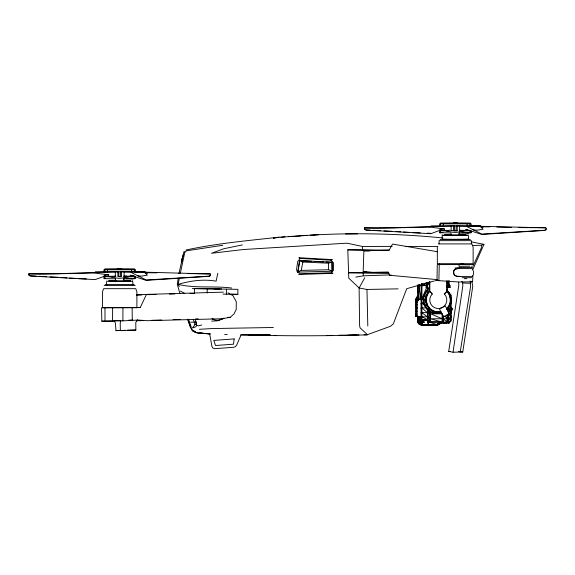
<?xml version="1.0" encoding="UTF-8"?>
<svg xmlns="http://www.w3.org/2000/svg" width="575" height="575" viewBox="0 0 575 575"><rect width="100%" height="100%" fill="white"/><g stroke="black" fill="none" stroke-linecap="round" stroke-linejoin="round"><path stroke-width="0.86" d="M136.9 307.675L136.9 291.877L135.757 288.679L103.608 288.679L102.465 291.877L102.465 307.675L136.9 307.675L136.325 307.675M194.436 292.725L194.436 288.557L237.885 289.347L237.885 294.35L223.071 294.12M226.406 294.192L226.406 289.189M279.96 237.231L300.121 235.894M281.513 237.18L284.934 236.814M288.549 236.577L289.16 236.533M292.122 236.469C341.873 232.35 392.862 233.033 442.772 237.949M292.732 236.268L290.641 236.426M299.518 235.807L303.665 235.549M303.054 235.714L306.899 235.333M310.177 235.211L314.489 234.974M427.225 295.636L424.364 294.45L423.315 299.855L426.406 299.733L424.364 294.45L429.626 286.314M427.225 303.837L424.364 305.145L427.362 309.623L431.847 312.62L437.129 313.67L441.535 312.793M427.376 282.871L427.362 290.095L424.364 294.45L423.315 299.855M429.374 282.037L429.374 290.95A12.636 12.628 0 0 0 441.586 312.081M437.338 247.236L437.338 263.688L473.124 263.688L473.124 247.236L471.938 243.908L438.524 243.908M446.797 280.873L446.797 291.503L444.346 294.005A8.539 8.532 0 0 1 444.346 306.037A8.539 8.532 0 0 1 432.271 306.037A8.539 8.532 0 0 1 432.271 293.962L429.827 291.475L429.827 281.757M447.242 281.168L447.242 290.95A12.636 12.628 0 0 1 447.242 308.811L447.573 310.514M446.897 309.501C452.216 304.319 452.087 295.191 446.897 289.973M471.371 243.908L471.371 240.652L439.092 240.652L439.092 243.908M415.668 316.401L415.718 299.331L417.63 295.873L415.718 299.978L417.63 296.786L415.711 301.825L417.134 304.599L415.689 307.862L417.127 307.869L415.682 311.132L417.112 311.132L415.675 313.9L417.098 315.754L415.668 316.401L417.098 316.408L417.141 301.731M417.666 285.408L417.622 299.388L417.141 301.832L415.703 304.599L417.127 307.869M418.959 284.683L418.916 299.388L417.141 301.832L415.711 301.825L417.622 299.388L425.91 298.957M417.594 317.127L418.787 316.854L418.65 320.095L420.253 321.447L419.887 320.095L420.656 316.854L417.644 316.882L417.594 320.275L417.644 316.882L420.656 316.854L420.253 321.447L421.719 322.431L423.344 322.482L424.113 322.388L424.134 321.411L421.439 321.26L420.541 320.095L417.615 320.088L418.039 322.683C420.002 326.456 425.062 325.076 428.461 325.328M427.505 323.301L427.491 308.739L427.448 320.534L421.842 320.519L421.949 283.446M223.38 292.143L146.474 294.4L140.192 307.596L101.523 307.798L101.833 321.188L122.892 320.857L122.942 307.798M332.156 271.242L332.206 262.373L331.782 262.186L299.877 260.576L299.402 260.691L297.843 272.104L332.156 271.242L331.782 262.186L328.505 263.192L302.853 262.027L299.877 260.576L297.843 272.104M112.542 321.03L112.642 307.798M472.887 276.029L472.578 281.786L459.094 282.009L438.883 280.658L439.25 264.593M473.635 271.228L473.29 275.13M437.453 279.651L389.663 275.274L388.183 271.997L372.909 272.356L363.184 271.429L363.882 250.815L389.124 250.168L392.567 244.08L437.51 251.721M427.239 294.824L427.362 289.973L429.604 288.47M199.949 333.514L195.407 332.185L192.704 330.661L190.541 326.83L188.111 319.793M133.946 275.713L133.932 276.252L123.956 276.144L124.279 271.831M419.887 320.095L420.016 316.854L418.708 316.998M420.016 316.854L418.65 320.095L418.952 322.252L419.865 323.488L422.23 324.451L427.606 325.328L427.843 324.429L428.368 325.069L436.892 325.076L439.925 323.057L436.799 324.501L428.461 321.871L428.267 325.328L437.367 325.27L439.911 323.869L439.918 321.856L428.461 321.871L428.504 324.458L436.892 325.076L439.925 323.524L437.367 325.27L428.267 325.328L427.843 324.429L421.791 324.408L421.784 322.539L423.344 322.482M421.784 322.539L422.258 325.335L419.362 324.307L420.878 322.065L420.936 321.022L418.068 322.69L419.477 324.429L418.068 322.69L417.615 320.088L417.644 316.882L418.399 317.091M389.217 250.111L347.796 249.823L348.788 278.178L359.109 287.989L366.958 289.455L367.813 326.032M424.997 305.742L421.892 303.047L421.116 299.395L421.813 283.446M473.017 269.136L483.956 244.346L481.555 245.245L481.282 248.026L473.017 266.117M429.288 281.728L427.455 284.625L427.326 285.746L427.362 290.095L429 291.604M417.967 284.575L417.658 287.148L418.916 299.388L416.99 300.854M178.243 278.092L177.33 284.302L179.846 293.336M458.598 282.174L458.836 284.869L448.716 351.426L453.035 352.216L462.868 285.653L462.623 282.957L461.89 281.376M453.035 352.216L462.753 352.001L472.772 286.235L471.823 281.34M450.448 307.057L451.001 303.586L450.577 301.35M450.592 310.558L451.001 307.948L450.441 304.441M460.259 351.85L470.652 285.991L470.177 281.031M134.342 278.623L123.56 278.789L123.496 281.8M470.005 232.717L459.159 232.94L459.159 235.153L459.159 232.94M210.464 274.879L210.587 274.182L209.731 273.865L188.126 273.592M546.128 228.965L546.25 228.088L545.395 227.779L481.174 226.327M450.584 302.091L450.994 299.884L450.527 298.217M450.455 315.258L451.008 312.311L450.448 308.804M419.276 284.754L418.959 286.422L421.116 299.395M297.951 271.774L301.235 270.415L302.853 262.027M179.328 278.307L178.135 284.395L179.256 286.544M423.193 284.064L422.862 285.739L422.855 284.064M449.894 305.145L450.944 299.733A12.636 12.628 0 0 1 447.242 308.667M182.519 257.859L182.261 259.066M546.128 228.785L545.962 229.763L544.712 230.424L481.771 234.442L465.973 229.339L465.973 230.395L459.619 230.237L459.619 225.975L466.009 226.133L481.864 234.083L544.712 230.244L545.962 229.583M181.973 260.072L181.779 261.093L181.973 260.604M178.897 273.657L183.971 251.57L184.855 252.138L180.363 273.089M182.189 259.052L183.058 254.969M181.592 261.575L181.678 261.151M181.348 262.717L182.67 256.565M217.824 273.29L216.085 281.168C203.485 278.94 190.296 280.772 178.135 284.395C195.637 288.557 213.965 285.746 231.732 288.039M181.822 261.107L182.785 256.587M418.65 320.095L418.068 322.69L417.615 320.088L418.787 316.854M450.534 299.043L450.994 297.412L450.297 297.39M450.548 317.644L451.016 316.013L450.455 313.037M427.699 325.328L422.23 325.277L419.865 323.488L421.719 322.431L424.113 322.388L422.021 321.396L421.719 322.431L422.23 324.451M195.349 320.167L196.528 325.141L196.032 326.679L192.639 327.973M417.141 301.832L417.738 300.15M104.061 275.375L108.675 274.807L108.682 276.352L115.467 276.187L115.23 271.831M439.724 229.461L444.338 228.893L444.353 230.446L451.131 230.28L451.123 225.968L393.07 227.793L364.413 227.822L364.78 229.533L366.038 230.093L430.84 233.702L440.055 230.259M450.362 309.609L451.001 307.948L449.6 304.218M450.369 314.611L451.008 312.944L448.759 307.877L448.126 307.877L448.133 312.088M426.887 286.824L421.899 298.95L423.301 299.978M432.731 310.356C432.069 316.983 425.327 306.425 424.364 305.023L428.806 306.993M241.248 334.557L236.656 345.137L235.434 346.639L233.615 347.293L214.842 348.658L212.93 348.083L211.902 346.373L209.674 333.816M450.362 304.362L451.001 302.953L450.433 301.458M450.376 318.586L451.016 317.184L448.766 313.77M425.486 282.864L423.861 285.739L423.861 284.064M446.94 282.835L448.162 280.679L448.169 285.703L449.161 280.672L449.168 285.703L448.838 284.028M446.689 285.703L450.038 285.696L448.974 287.55L448.967 285.703L446.689 287.09M438.991 264.593L439.659 263.429M364.737 277.768L359.109 287.989L359.612 325.615L360.065 327.858L367.447 334.657L390.475 326.277L393.314 323.912L406.726 288.679L433.988 281.053M472.779 275.454L471.744 276.683L456.643 276.302L454.595 275.252L453.668 272.665L453.869 270.573L455.378 269.007L459.633 268.424L472.485 268.676L473.074 270.753M137.518 319.743L135.786 322.424L135.851 330.05L115.999 330.632L115.41 323.215L114.231 320.642L120.779 320.534L120.218 323.164L120.347 330.589M424.364 294.572L427.362 289.973M446.897 309.623L449.894 305.023M448.133 314.604L448.141 323.279L448.773 323.279L449.672 321.971M449.348 313.993L445.381 305.957L439.429 308.897L443.397 316.933L449.348 313.993L452.762 309.062L452.374 308.286L448.529 312.34M422.23 325.277L419.362 324.307L418.952 322.252L420.878 322.065L421.439 321.26M192.855 327.542L194.99 324.523L196.262 323.955M415.718 299.331L417.155 297.419M300.243 258.419L298.849 257.701L332.357 259.627L330.877 260.18L300.243 258.419L297.757 261.409L296.563 269.244L297.103 271.58L300.042 273.757L331.43 272.73L332.961 273.348L298.641 274.476M427.778 284.481L426.715 285.739L426.707 282.382M331.43 272.73L333.407 270.408L333.572 265.736L333.371 262.646L330.877 260.18M192.654 330.503L195.651 331.61M444.346 294.005L446.797 291.475A12.003 11.996 0 0 1 446.797 308.38M451.016 321.008L448.141 322.108L448.773 323.279L451.016 321.008L450.994 294.889L448.744 292.474L448.112 292.474M429 307.862L427.362 309.623L424.364 305.023M438.89 311.873C436.137 316.3 430.323 311.312 427.362 309.501L430.596 309.58M122.892 320.857L138.151 320.059L147.272 320.699L222.216 318.744L230.216 317.314L234.09 313.828L236.21 309.465L236.275 301.753L233.026 295.758L227.973 292.79M439.925 323.524L436.914 325.27L428.368 325.069L428.504 324.458L436.799 324.501L439.918 321.856M105.117 276.553L103.931 276.647L103.938 278.631L115.474 278.789L115.482 281.75M184.855 252.138L186.616 250.801L222.784 245.273M223.883 318.176L222.618 319.125L218.838 320.196A14.785 13.354 -89 0 1 212.592 319.197M451.016 317.184L448.141 318.766L448.773 322.108L451.016 320.009L448.766 318.766L448.241 314.604M223.28 318.241L217.709 320.807L211.6 321.123M420.878 322.065L422.021 321.396M126.026 278.825L133.386 278.702L131.445 278.782M461.689 232.918L469.049 232.796L467.116 232.875M123.956 271.882L130.345 272.04L146.201 279.989L209.048 276.151L210.299 275.497M130.309 276.302L130.309 275.245L146.107 280.348L209.048 276.338L210.299 275.677L210.587 274.002L135.808 271.91M427.455 284.625L429.676 283.64M427.728 285.732L426.104 285.739L426.104 287.586L427.62 286.968M434.865 311.334L431.847 312.498L437.129 313.548L441.535 312.771M449.513 313.497L451.008 312.944M443.282 315.826L443.289 323.287L444.784 322.812M201.724 324.99L198.54 325.874L196.528 325.141M105.182 275.957L95.177 279.608L30.374 276L29.117 275.439L28.75 273.729L57.407 273.707L115.46 271.874M434.844 280.83L437.417 280.154M185.897 250.039C214.446 243.85 243.642 241.054 272.651 237.877L279.96 237.08M93.344 272.823L95.522 272.349M429.007 226.917L431.185 226.442M134.327 276.74L134.327 278.717L135.513 278.631L135.506 276.647L128.635 276.827L123.496 277.818A9.006 4.708 -1.2 0 1 115.41 277.818L110.364 276.827L103.931 276.647M469.991 230.834L469.991 232.81L471.177 232.717L471.177 230.74L464.298 230.92L459.159 231.912A9.006 4.708 -1.2 0 1 451.073 231.905L446.035 230.913L439.602 230.74L439.602 232.717L451.073 232.94L451.08 235.153M242.37 244.9L223.819 248.738L211.492 253.266L243.584 249.507L345.381 243.268L347.451 243.261L362.408 246.459L392.157 246.373M441.535 312.671L437.129 313.548L437.129 312.002M131.445 269.912L131.445 272.025L135.506 271.874L135.506 269.761L103.931 269.761L103.931 271.874L144.799 271.824L147.516 273.01L145.748 272.873M467.108 224.006L467.116 226.119L471.169 225.968L471.169 223.855L439.595 223.855L439.595 225.968L480.463 225.91L483.18 227.103L481.412 226.967M199.446 329.288L212.067 328.555L273.391 327.491M355.817 277.128L363.342 275.82L389.735 274.922M423.545 285.186L421.152 285.186L421.051 319.88L421.842 320.519L425.047 319.98M123.956 276.144L126.457 276.014M454.962 268.094L459.569 267.447L472.434 267.583L471.744 266.34M457.779 268.626L455.997 268.87L454.243 269.941L453.589 271.644L453.646 274.023L454.803 275.49L457.333 276.374L460.093 276.438M481.325 226.809L489.9 226.838M145.655 272.723L156.838 272.823M389.663 275.274L391.352 275.102M471.579 277.718L462.099 277.703M439.602 232.717L442.944 232.58M318.78 234.679L313.857 235.175M146.474 294.4L136.433 294.997L141.788 294.853M427.843 324.429L428.274 324.408M128.707 320.16L132.236 319.995M453.531 225.465L453.531 230.74L457.204 230.74L457.197 225.465M453.531 230.74L457.204 230.74M117.868 271.371L117.868 276.647L120.448 276.69L121.533 276.647L121.533 271.371M472.636 245.511L481.555 245.245M114.49 321.037L105.908 321.137M136.433 320.778L143.592 320.555M151.642 320.297L161.482 319.988M173.111 319.628L180.27 319.398M195.478 318.924L198.167 318.838M115.999 330.632L124.933 330.345M127.614 330.258L135.851 330.05M469.825 266.203L459.102 266.362L458.958 264.593M367.418 334.837C327.829 335.944 288.197 336.195 248.608 334.923M148.034 294.68L156.069 294.465M169.46 294.098L174.814 293.954M189.987 293.545L194.451 293.423M359.001 334.938L338.488 335.326M301.235 270.415L328.613 269.732L332.178 270.998M398.152 288.851L366.958 289.455M101.833 321.188L104.197 321.13M348.162 335.203L356.493 334.995M450.225 234.564L444.439 234.823L466.289 234.823L459.389 234.542M357.42 233.86L345.611 233.953M469.049 232.796L465.412 232.717M133.386 278.702L129.749 278.623M364.025 334.837L367.375 334.765M464.312 278.688L466.821 278.645M326.643 335.592L332.717 335.477M338.488 335.369L342.276 335.297M465.973 230.395L469.595 230.338M227.873 317.342L230.216 317.314M431.027 225.889L439.99 225.81M95.364 271.795L104.327 271.716M116.006 280.456L108.776 280.729L130.626 280.729L123.726 280.449M364.413 228.002L376.467 228.261L429.532 227.075L444.338 228.893M28.958 274.778L28.75 273.916L40.803 274.167L93.869 272.981L108.675 274.807M426.104 287.586L427.62 287.586M446.696 287.55L450.038 287.55L450.038 285.696M420.016 316.976L420.605 316.976M190.634 322.187L195.924 322.18M453.891 223.107L440.249 223.244L470.515 223.244L457.218 223.107M450.793 225.81L454.272 225.81M456.888 225.81L459.497 225.81M451.562 230.561L454.279 230.568M446.035 230.913L448.608 230.913M459.209 230.913L464.298 230.92M440.162 239.531L470.307 239.531M473.038 264.593L437.273 264.593L437 280.413L438.883 280.658M118.227 269.014L104.585 269.158L134.852 269.158L120.721 269.014M115.129 271.716L117.738 271.716M121.217 271.716L124.703 271.716M114.224 276.474L115.898 276.474M110.364 276.827L112.944 276.827M123.546 276.827L128.635 276.827M105.182 284.474L134.183 284.474M104.154 285.545L135.211 285.545M425.04 299.855L426.772 299.855M439.494 323.287L442.153 323.287L442.146 313.777L430.603 313.792L442.146 318.773L430.61 318.787L442.153 322.115L430.61 322.122M429.166 321.662L430.61 321.662L429.166 320.613L430.61 320.613L429.166 317.63L430.61 317.63L429.158 313.167L430.603 313.167L429.985 310.91M442.153 321.648L443.282 321.648L442.153 320.598L443.282 320.598L442.146 317.616L443.282 317.616L442.52 314.64M447.027 321.641L448.141 321.641L447.027 320.598L448.141 320.598L447.027 317.608L448.133 317.608L447.393 314.633M429.158 310.421L429.173 322.129L427.505 322.129L428.612 322.906M443.289 323.287L447.034 323.279L447.019 314.539M240.609 334.952L270.358 335.11L258.153 334.938M448.716 351.426L450.196 351.426M388.765 272.881L348.364 272.751L388.894 273.125M426.751 285.207L421.152 285.186L417.658 287.148L421.152 285.186L425.953 285.207M424.293 303.054L421.101 303.291L421.878 307.884L427.477 312.735L421.073 312.469L421.849 316.818L427.455 319.571L421.842 319.556L421.058 318.967L421.842 320.519M415.703 304.599L417.134 304.599M426.686 307.898L421.087 307.877L421.863 312.721L427.462 316.832L421.849 316.818L421.065 316.365L421.842 319.556L427.448 320.534M415.675 313.9L417.105 313.907L415.668 315.754L417.098 315.754M251.081 334.952L269.582 335.211M470.796 225.846L480.463 225.91M437.906 246.531L405.576 246.423M135.132 271.752L144.799 271.824M242.327 334.873L248.903 334.916M252.856 334.938L266.973 335.153M439.731 230.23L444.353 230.446M383.532 250.614L347.796 249.823M105.477 275.497L105.491 276.079L104.068 276.144L108.682 276.352M249.485 334.938L270.372 335.232L266.836 334.952M363.184 271.429L366.203 271.479M219.506 289.002L214.295 288.894M230.884 294.213L237.885 294.35M518.542 227.585L545.395 227.779M221.591 288.988L192.302 288.621M210.148 333.816L198.964 332.954L210.141 333.982L199.532 333.04L202.429 333.407M458.57 351.605L462.753 352.001M468.172 232.58L471.177 232.717M131.826 276.496L134.55 276.553M511.592 227.42L496.829 227.053M130.733 275.986L134.313 276.079M363.882 250.815L369.409 250.987M479.385 226.27L470.623 225.968M450.297 296.52L450.994 296.542M450.297 299.863L450.994 299.884M450.304 303.564L451.001 303.586M451.001 307.948L448.759 307.877L448.766 312.929M450.311 312.29L451.008 312.311M450.318 315.991L451.016 316.013M450.318 318.464L451.016 318.485L450.548 316.825M450.318 319.333L451.016 319.355M224.624 334.535L227.247 334.621M420.296 232.925L412.433 232.588M427.239 233.17L430.711 233.299M78.552 278.616L86.365 278.897M462.623 282.957L470.408 283.295M198.957 333.284L195.277 332.494L192.481 330.891L190.246 326.967L187.522 319.118M380.478 230.704L372.758 230.295M383.992 230.877L391.898 231.258M46.568 276.697L38.777 276.302M50.083 276.87L57.996 277.251M299.402 260.691L301.178 260.784M302.953 260.87L311.815 261.323M314.475 261.46L323.344 261.912M326.003 262.049L332.206 262.373M136.85 307.424L140.192 307.596M364.493 228.138L364.78 229.353L366.038 229.914L370.243 230.151M29.117 275.26L30.374 275.82L36.254 276.158M114.468 276.093L115.467 276.187M395.449 231.466L400.811 231.818M403.492 231.998L409.752 232.408M60.677 277.43L66.93 277.847M69.618 278.02L75.871 278.437M470.817 226.155L472.585 226.291M472.873 229.878L477.063 230.201L483.065 229.224L479.715 226.054M135.154 272.061L137.799 272.262M137.209 275.792L141.4 276.108L147.401 275.137L144.052 271.961M273.858 335.491L276.496 335.692M439.494 323.021L442.153 323.287M211.974 318.838L213.505 319.003M465.973 229.339L467.425 229.526M130.309 275.245L132.494 275.526M460.453 263.645L465.585 264.593M471.263 241.845L483.956 244.346M447.034 323.279L443.289 322.108L447.034 322.108L443.282 318.773L447.027 318.766L444.885 315.912M439.832 312.599L442.146 313.777M180.428 291.13L184.748 293.444M449.873 297.85L450.994 298.713L450.031 296.542M448.744 293.645L450.994 295.888L448.744 292.474M432.271 294.005L429.827 291.475A12.003 11.996 0 0 0 440.651 311.664M423.315 299.733L424.364 305.145L423.315 299.733L426.104 302.666M449.894 294.572L446.897 290.095L449.894 294.45L450.944 299.855M447.242 290.806L449.981 294.903M194.99 324.523L193.293 319.254M448.967 285.703L450.038 287.55M429.173 322.129L427.498 318.787L429.166 318.787L427.491 313.792L429.158 313.792L427.965 309.58M427.268 324.437L427.606 325.328M188.686 319.779L191.173 326.938M196.018 321.439L196.319 322.942M436.799 324.501L436.914 325.27M448.126 307.877L448.673 312.929M440.939 229.022L441.047 230.395M105.275 274.929L105.383 276.302M362.408 246.459L362.66 249.924M363.156 273.032L363.342 275.82M459.569 267.447L459.633 268.424M427.196 283.525L427.326 285.746L427.275 282.555M428.461 321.871L428.504 324.458L428.375 322.424M328.505 263.192L328.613 269.732M132.128 307.798L132.286 320.412M104.973 307.798L105.009 321.152M469.983 223.948L469.983 226.061M468.532 236.21L468.539 238.92A13.175 0.359 -0.1 0 1 454.897 239.286A13.175 0.359 -0.1 0 1 442.204 238.92L442.197 236.21M459.698 232.501L459.705 235.455M459.633 232.552L459.641 235.506M456.104 225.508L456.112 230.783M454.509 225.508L454.516 230.783M448.766 314.604L448.773 323.279M443.282 224.006L443.282 226.119M440.551 223.941L440.551 226.061M440.558 230.834L440.558 232.81M430.603 311.262L430.61 322.402M134.32 269.855L134.32 271.968M132.868 282.117L132.868 284.833A13.175 0.359 -0.1 0 0 132.236 284.704M124.035 278.408L123.977 281.412M120.441 271.414L120.448 276.69M118.845 271.414L118.853 276.69M115.41 278.846L115.417 281.8M107.618 269.912L107.618 272.025M106.533 282.117L106.533 284.833A13.175 0.359 -0.1 0 0 107.173 284.956M104.887 269.855L104.887 271.968M104.894 276.74L104.894 278.717M207.201 288.787L207.201 292.955M132.228 280.988A13.175 0.359 -0.1 0 1 121.548 281.47A13.175 0.359 -0.1 0 1 106.533 281.11M109.904 280.873A13.175 0.359 -0.1 0 1 116.064 280.765M124.193 280.765A13.175 0.359 -0.1 0 1 130.072 280.88M440.773 312.124A12.636 12.628 0 0 1 429.374 290.806M467.892 235.074A13.175 0.359 -0.1 0 1 454.918 235.563A13.175 0.359 -0.1 0 1 443.145 235.074M449.168 234.888A13.175 0.359 -0.1 0 1 450.843 234.866M458.979 234.852A13.175 0.359 -0.1 0 1 462.336 234.888M234.183 338.912L233.5 344.195L215.51 345.503L213.799 340.393L234.183 338.912M278.429 237.36L273.377 238.057L278.429 237.36M454.617 222.784L453.524 222.827L457.197 222.827L454.617 222.784M118.953 268.69L117.861 268.733L121.526 268.733L118.953 268.69"/></g></svg>
